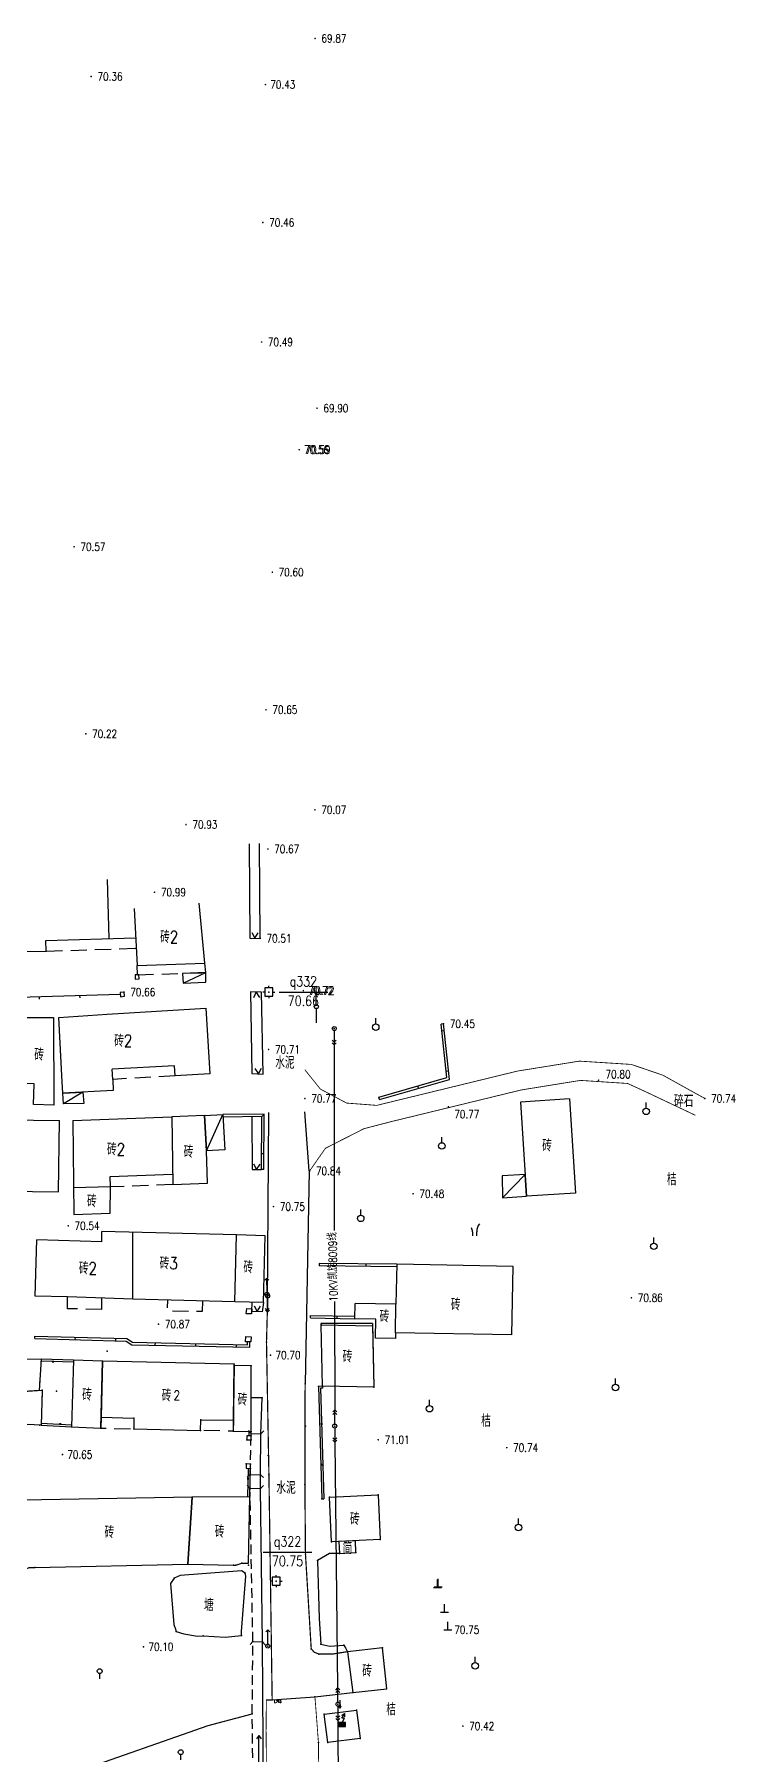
# Model space of a CAD drawing. Extents: x 10519 to 17598, y -625 to 2857.
# Drawn here: x 14121 to 14207.5, y 1171.6 to 1383.9 of the extents above; entities that cross this region are included whole.
import ezdxf
from ezdxf.enums import TextEntityAlignment as Align

# ---------------------------------------------------------------- set-up
doc = ezdxf.new("R2010")
doc.units = 0
doc.header["$MEASUREMENT"] = 0
for name, pattern in [('X2', [10, 8, -2]), ('X3', [5, 4, -1]), ('X31', [1.8, 1.2, -0.6]), ('X5', [3, 2, -1])]:
    doc.linetypes.add(name, pattern=pattern)
doc.layers.get('0').update_dxf_attribs({"linetype": 'CONTINUOUS'})
doc.layers.add('0000原地形', color=252, linetype='CONTINUOUS')
doc.layers.add('GCD', color=224, linetype='CONTINUOUS')
doc.styles.add('HZ', font='txt8.shx', dxfattribs={"width": 0.8, "bigfont": 'hz.shx'})
doc.styles.get("Standard").update_dxf_attribs({"font": 'txt8.shx', "width": 0.8, "bigfont": 'hz.shx'})
doc.styles.add('正等线体', font='txt8.shx', dxfattribs={"width": 0.8, "bigfont": 'hz.shx'})
doc.linetypes.add('10421', pattern='A,2,[150,AAA.SHX,S=1,R=0,X=0,Y=1],1e-11', length=2)
doc.linetypes.add('1161', pattern='A,0,[149,AAA.SHX,S=0.1,R=0,X=0,Y=0],-1.6', length=1.6)

# ---------------------------------------------------------------- blocks, each defined once
blk = doc.blocks.new('gc170')
at = {"linetype": 'Continuous'}
blk.add_circle((0, 0), 0.5, dxfattribs=at)
blk = doc.blocks.new('GC013A')
at = {"linetype": 'Continuous'}
blk.add_line((0.5, 0), (4, 0), dxfattribs=at)
at = {"linetype": 'Continuous', "flags": 128}
for points in [[(2.88, 0.5), (3.38, 0), (2.88, -0.5)], [(3.5, 0.5), (4, 0), (3.5, -0.5)]]:
    blk.add_lwpolyline(points, dxfattribs=at)
blk = doc.blocks.new('GC200')
at = {"linetype": 'Continuous', "const_width": 0.2, "flags": 128}
blk.add_lwpolyline([(-0.1, 0, 1), (0.1, 0, 1)], format="xyb", close=True, dxfattribs=at)
blk = doc.blocks.new('*U23')
at = {"linetype": 'Continuous'}
for points in [[(0.8, 1), (-0.8, 1), (0.8, 0)], [(-0.8, 0), (0.8, 0), (-0.8, 1)], [(0.8, 0), (-0.8, 0), (0, 0)]]:
    blk.add_solid(points, dxfattribs=at)
blk = doc.blocks.new('gc129')
at = {"linetype": 'Continuous', "flags": 128}
for points in [[(-0.8, 0), (0, 0), (0.8, 0), (0.8, 1), (-0.8, 1), (-0.8, 0)], [(-0.05, 2), (0.64, 3.2)], [(-0.05, 2.8), (0.64, 3.2)], [(0.58, 2), (-0.05, 2)], [(0, 1), (0.58, 2)], [(0.64, 2.4), (0.64, 3.2)]]:
    blk.add_lwpolyline(points, dxfattribs=at)
at = {"linetype": 'Continuous'}
blk.add_blockref('*U23', (0, 0), dxfattribs=at)
blk = doc.blocks.new('GC002')
at = {"const_width": 1}
blk.add_lwpolyline([(0, 0.5), (1, 0.5)], dxfattribs=at)
blk = doc.blocks.new('gc013b')
at = {"linetype": 'Continuous'}
blk.add_line((0.5, 0), (4, 0), dxfattribs=at)
at = {"linetype": 'Continuous', "flags": 128}
blk.add_lwpolyline([(3.5, 0.5), (4, 0), (3.5, -0.5)], dxfattribs=at)
blk = doc.blocks.new('GC111')
for p, q in [((-1, 0), (1, 0)), ((0, 0), (0, 2))]:
    blk.add_line(p, q)
blk = doc.blocks.new('gc259')
at = {"linetype": 'Continuous', "flags": 128}
for points in [[(-1, 0), (-1.5, 0)], [(-1, -1), (1, -1), (1, 1), (-1, 1), (-1, -1)], [(0, 1), (0, 1.5)], [(1, 0), (1.5, 0)], [(0, -1), (0, -1.5)]]:
    blk.add_lwpolyline(points, dxfattribs=at)
at = {"linetype": 'Continuous'}
blk.add_point((0, 0), dxfattribs=at)
blk = doc.blocks.new('gc232')
for p, q in [((0.5, 1), (0.5, -1)), ((0.5, -1), (0.19, -0.46)), ((0.5, -1), (0.81, -0.46))]:
    blk.add_line(p, q)
blk.add_circle((0, 0), 0.5)
blk = doc.blocks.new('gc013c')
at = {"linetype": 'Continuous'}
blk.add_line((0.5, 0), (4, 0), dxfattribs=at)
at = {"linetype": 'Continuous', "const_width": 0.15, "flags": 128}
blk.add_lwpolyline([(3.775, 0, 1), (3.925, 0, 1)], format="xyb", close=True, dxfattribs=at)
blk = doc.blocks.new('gc037')
for p, q in [((0, 0), (-1.39, 0.8)), ((-1.39, -0.8), (0, 0))]:
    blk.add_line(p, q)

msp = doc.modelspace()

# ---------------------------------------------------------------- linework, layer by layer
at = {"layer": '0000原地形', "linetype": 'Continuous'}
for p, q in [((14147.5, 1284.03), (14147.61, 1272.38)), ((14148.88, 1272.37), (14148.78, 1284.09)), ((14130.24, 1272.34), (14130.05, 1279.62)), ((14133.32, 1276.04), (14133.68, 1269.04)), ((14142.06, 1269.32), (14141.35, 1276.72)), ((14122.44, 1272.09), (14133.5, 1272.45)), ((14122.48, 1270.79), (14122.44, 1272.09)), ((14147.61, 1272.38), (14148.88, 1272.37)), ((14118.14, 1270.73), (14122.49, 1270.79)), ((14133.68, 1269.04), (14142.06, 1269.32)), ((14139.35, 1266.85, 70.24), (14142.17, 1268.14)), ((14149.02, 1265.74), (14147.67, 1265.78)), ((14147.68, 1265.78), (14147.83, 1255.69)), ((14149.23, 1255.61), (14149.02, 1265.74)), ((14151.2, 1265.75, 70.66), (14157.2, 1265.75, 70.66)), ((14121.64, 1264.88), (14121.63, 1265.18)), ((14126.64, 1265.03), (14126.63, 1265.33)), ((14129.99, 1263), (14142.18, 1263.74)), ((14142.18, 1263.74), (14142.65, 1255.65)), ((14124.04, 1262.59), (14129.99, 1263)), ((14124.45, 1254.65), (14124.04, 1262.59)), ((14171.5, 1261.82), (14171.2, 1261.79)), ((14158.01, 1259.24), (14158.01, 1236.3)), ((14171.59, 1260.94), (14171.29, 1260.91)), ((14138.31, 1256.65), (14130.6, 1256.22)), ((14130.67, 1254.97), (14130.74, 1253.6)), ((14142.65, 1255.65), (14138.38, 1255.4)), ((14172.12, 1255.97), (14171.82, 1255.93)), ((14124.53, 1253.26), (14124.45, 1254.65)), ((14130.74, 1253.6), (14124.53, 1253.26)), ((14126.98, 1253.39, 70.59), (14124.6, 1251.93, 70.75)), ((14163.58, 1252.5), (14163.5, 1252.78)), ((14168.39, 1253.87), (14168.31, 1254.16)), ((14142.25, 1246.14), (14144.26, 1250.62)), ((14149.36, 1250.68), (14149.06, 1250.38)), ((14187.03, 1252.55), (14181, 1252.17)), ((14181, 1252.17), (14181.74, 1240.54)), ((14187.03, 1252.55), (14187.77, 1240.92)), ((14125.74, 1249.9), (14125.86, 1238.3)), ((14137.98, 1250.36), (14138.08, 1241.99)), ((14147.83, 1250.36), (14147.9, 1243.83)), ((14142.35, 1242.16), (14142.25, 1246.14)), ((14149.33, 1245.78), (14149.03, 1245.78)), ((14130.35, 1242.99), (14138.04, 1243.26)), ((14130.39, 1241.69), (14130.35, 1242.99)), ((14138.08, 1241.99), (14142.35, 1242.16)), ((14147.9, 1243.83), (14149.02, 1243.85)), ((14149.32, 1243.84), (14149.02, 1243.85)), ((14178.72, 1243.06), (14178.72, 1243.06)), ((14181.57, 1243.21, 69.89), (14178.76, 1240.35, 69.73)), ((14130.35, 1238.47), (14130.39, 1241.69)), ((14187.77, 1240.92), (14181.74, 1240.54)), ((14129.35, 1234.9), (14129.35, 1236.2)), ((14133.14, 1227.84), (14133.15, 1236.1)), ((14121.11, 1228.19), (14121.32, 1235.17)), ((14129.35, 1234.9), (14121.32, 1235.17, 70.35)), ((14156.15, 1232.26), (14156.15, 1231.96)), ((14161.91, 1232.19), (14161.9, 1231.89)), ((14165.74, 1232.15, 72.21), (14165.61, 1227.21, 72.21)), ((14180.09, 1231.89, 72.21), (14165.74, 1232.15, 72.21)), ((14165.74, 1232.15), (14165.74, 1231.85)), ((14179.94, 1223.44, 72.21), (14180.08, 1231.87, 72.21)), ((14125.11, 1228.11), (14121.11, 1228.19)), ((14133.14, 1227.84), (14125.11, 1228.11)), ((14125.11, 1228.11), (14125.11, 1228.11)), ((14145.73, 1227.51), (14133.14, 1227.84)), ((14149.27, 1227.44), (14145.73, 1227.51)), ((14147.83, 1226.33), (14147.89, 1227.47)), ((14149.27, 1227.44), (14149.11, 1226.28)), ((14158.05, 1227.55), (14158.07, 1214.18)), ((14165.61, 1227.21, 72.21), (14160.58, 1227.3, 72.21)), ((14165.59, 1223.69, 72.21), (14165.61, 1227.21, 72.21)), ((14149.11, 1226.28), (14147.83, 1226.33)), ((14155.08, 1225.53), (14155.08, 1225.83)), ((14158.36, 1225.47), (14158.37, 1225.77)), ((14160.55, 1225.43), (14160.55, 1225.73)), ((14163.16, 1225.39, 72.21), (14160.55, 1225.43, 72.21)), ((14163.12, 1223.03, 72.21), (14163.16, 1225.39, 72.21)), ((14121.07, 1222.97), (14121.07, 1223.27)), ((14126.06, 1222.84), (14126.07, 1223.14)), ((14131.06, 1222.71), (14131.07, 1223.01)), ((14165.58, 1222.99, 72.21), (14163.12, 1223.03, 72.21)), ((14165.59, 1223.69, 72.21), (14165.58, 1222.99, 72.21)), ((14179.94, 1223.44, 72.21), (14165.59, 1223.69, 72.21)), ((14135.93, 1222.16), (14135.94, 1222.46)), ((14140.93, 1222.05), (14140.94, 1222.35)), ((14145.93, 1221.94), (14145.94, 1222.24)), ((14156.55, 1217.12), (14156.58, 1216.87)), ((14149.1, 1215.65), (14147.77, 1215.65)), ((14148.97, 1211.23), (14149.1, 1215.65)), ((14147.76, 1211.26), (14148.97, 1211.23)), ((14148.92, 1206.17), (14148.97, 1211.23)), ((14148.97, 1211.23), (14149.32, 1211.58)), ((14158.09, 1210.18), (14158.43, 1179.85)), ((14147.64, 1206.2), (14148.92, 1206.17)), ((14148.92, 1206.17), (14149.27, 1205.81)), ((14148.93, 1204.49), (14148.92, 1206.17)), ((14147.61, 1204.52), (14148.93, 1204.49)), ((14148.93, 1204.49), (14149.28, 1204.85)), ((14149.14, 1185.53), (14148.93, 1204.49)), ((14156.48, 1203.19), (14156.73, 1203.19)), ((14149.25, 1196.62, 70.75), (14155.25, 1196.62, 70.75)), ((14138.26, 1193.42), (14137.82, 1192.75)), ((14139, 1193.72), (14138.26, 1193.42)), ((14141.72, 1193.96), (14139, 1193.72)), ((14146.56, 1194.32), (14141.72, 1193.96)), ((14147, 1194.04), (14146.56, 1194.32)), ((14146.56, 1186.82), (14147.1, 1193.67)), ((14147.1, 1193.67), (14147, 1194.04)), ((14137.82, 1192.75), (14138.23, 1187.69)), ((14138.23, 1187.69), (14138.43, 1187.11)), ((14138.43, 1187.11), (14138.52, 1186.81)), ((14138.52, 1186.81), (14139.44, 1186.52)), ((14146.56, 1186.33), (14146.56, 1186.82)), ((14139.44, 1186.52), (14141.15, 1186.26)), ((14141.15, 1186.26), (14141.85, 1186.28)), ((14141.85, 1186.28), (14144.53, 1186.13)), ((14144.53, 1186.13), (14146.56, 1186.33)), ((14147.62, 1185.21), (14147.97, 1185.57)), ((14147.97, 1185.57), (14149.14, 1185.53)), ((14149.14, 1185.53), (14149.49, 1185.18)), ((14149.61, 1131.36), (14149.14, 1185.53)), ((14142.46, 1175.22, 69.72), (14147.89, 1176.65, 69.72)), ((14125.78, 1169.39, 69.72), (14142.46, 1175.22, 69.72)), ((14158.46, 1175.85), (14158.53, 1151.53))]:
    msp.add_line(p, q, dxfattribs=at)
at = {"layer": '0000原地形', "linetype": 'X5'}
for p, q in [((14122.49, 1270.79), (14133.57, 1271.15)), ((14133.72, 1267.87), (14142.09, 1268.14)), ((14138.38, 1255.4), (14130.67, 1254.97))]:
    msp.add_line(p, q, dxfattribs=at)
at = {"layer": '0000原地形'}
for p, q in [((14163.13, 1261.81), (14163.13, 1262.51)), ((14196.51, 1251.42), (14196.51, 1252.12)), ((14171.29, 1247.15), (14171.29, 1247.85)), ((14161.28, 1238.21), (14161.28, 1238.91)), ((14175.08, 1236.14), (14175.08, 1235.64)), ((14175.58, 1236.14), (14175.58, 1235.64)), ((14197.45, 1234.76), (14197.45, 1235.46)), ((14192.71, 1217.34), (14192.71, 1218.04)), ((14169.76, 1214.72), (14169.76, 1215.42)), ((14180.75, 1200.05), (14180.75, 1200.75)), ((14175.41, 1182.98), (14175.41, 1183.68)), ((14129.07, 1180.98), (14129.07, 1181.63)), ((14148.69, 1173.99), (14148.4, 1173.58)), ((14148.69, 1170.49), (14148.69, 1173.99)), ((14148.69, 1173.99), (14148.98, 1173.58)), ((14139.07, 1170.98), (14139.07, 1171.63))]:
    msp.add_line(p, q, dxfattribs=at)
at = {"layer": '0000原地形', "linetype": 'Continuous', "extrusion": (0.055668, 0.998449, 0)}
msp.add_line((14147.83, 1255.69), (14149.23, 1255.61, 70.76), dxfattribs=at)
at = {"layer": '0000原地形', "linetype": 'X31'}
for p, q in [((14147.76, 1211.26), (14147.42, 1211.62)), ((14147.64, 1206.2), (14147.76, 1211.26)), ((14147.28, 1205.85), (14147.64, 1206.2)), ((14147.61, 1204.52), (14147.25, 1204.87)), ((14147.97, 1185.57), (14147.61, 1204.52)), ((14147.89, 1176.65), (14147.97, 1185.57)), ((14148.32, 1142.42), (14147.89, 1176.65))]:
    msp.add_line(p, q, dxfattribs=at)
at = {"layer": '0000原地形', "linetype": '10421'}
for p, q in [((14157.42, 1196.45, 72.04), (14155.94, 1195.6, 72.04)), ((14155.94, 1195.6, 72.04), (14156.14, 1188.42, 72.04)), ((14158.65, 1196.45, 72.04), (14157.42, 1196.45, 72.04)), ((14156.14, 1188.42, 72.04), (14156.37, 1185.25, 72.04)), ((14156.37, 1185.25, 72.04), (14157.46, 1185.02, 72.04)), ((14157.46, 1185.02, 72.04), (14159.19, 1185.13, 72.04)), ((14159.19, 1185.13, 72.04), (14159.4, 1184.79, 72.04)), ((14159.4, 1184.79, 72.04), (14159.63, 1184.33, 72.04))]:
    msp.add_line(p, q, dxfattribs=at)
at = {"layer": '0000原地形', "linetype": '1161'}
for p, q in [((14149.63, 1178.39, 70.71), (14150.35, 1178.39, 70.71)), ((14150.35, 1178.39, 70.71), (14155.63, 1178.77, 70.71)), ((14155.63, 1178.77, 70.71), (14160.29, 1179.31, 70.71))]:
    msp.add_line(p, q, dxfattribs=at)
at = {"layer": '0000原地形', "linetype": 'Continuous', "flags": 128}
for points in [[(14118.14, 1270.73), (14117.69, 1270.68), (14117.69, 1265.06), (14131.61, 1265.47)], [(14107.11, 1262.44), (14119.37, 1262.61), (14123.36, 1262.59)], [(14123.36, 1262.59), (14123.4, 1251.79), (14120.9, 1251.87), (14120.98, 1254.41), (14119.4, 1254.46), (14107.17, 1254.43), (14107.11, 1262.44)], [(14163.5, 1252.78), (14171.9, 1255.18), (14171.2, 1261.79)], [(14163.58, 1252.5), (14172.23, 1254.96), (14171.5, 1261.82)], [(14130.67, 1254.97), (14130.6, 1256.22)], [(14138.38, 1255.4), (14138.31, 1256.65)], [(14142, 1250.49), (14137.98, 1250.36)], [(14142, 1250.49), (14142.25, 1246.14)], [(14149.32, 1243.84), (14149.36, 1250.68), (14144.26, 1250.62)], [(14149.79, 1227.57), (14149.93, 1250.88)], [(14105.55, 1250.12), (14117.69, 1249.99), (14124.12, 1249.89)], [(14123.98, 1241.07), (14124.12, 1249.89)], [(14125.74, 1249.9), (14137.98, 1250.36)], [(14149.02, 1243.85), (14149.06, 1250.38), (14144.28, 1250.32)], [(14154.92, 1243.66), (14154.42, 1217.37)], [(14105.45, 1241.3), (14117.58, 1241.17), (14123.98, 1241.07)], [(14130.39, 1241.69), (14125.83, 1241.58)], [(14125.86, 1238.3), (14130.35, 1238.47)], [(14149.48, 1235.67), (14145.95, 1235.77), (14129.35, 1236.2)], [(14145.73, 1227.51), (14145.95, 1235.77)], [(14149.27, 1227.44), (14149.48, 1235.67)], [(14165.74, 1232.15), (14156.15, 1232.26)], [(14165.74, 1231.85), (14156.15, 1231.96)], [(14160.55, 1225.43), (14160.58, 1227.3)], [(14155.08, 1225.83), (14160.55, 1225.73)], [(14155.08, 1225.53), (14160.55, 1225.43)], [(14165.6, 1226.51), (14165.6, 1226.51)], [(14121.07, 1223.27), (14132.4, 1222.97), (14133.13, 1222.52), (14147.3, 1222.21), (14147.3, 1222.57)], [(14121.07, 1222.97), (14132.32, 1222.67), (14133.04, 1222.22), (14147.59, 1221.9), (14147.6, 1222.57)], [(14162.75, 1224.83), (14156.37, 1224.83)], [(14162.75, 1224.83), (14162.9, 1217.03)]]:
    msp.add_lwpolyline(points, dxfattribs=at)
for points, elevation in [([(14133.95, 1267.39), (14133.91, 1267.87), (14133.43, 1267.86), (14133.45, 1267.35)], 70.31), ([(14139.35, 1266.85), (14142.16, 1266.95), (14142.17, 1268.14), (14139.3, 1268.05)], 70.24), ([(14132.11, 1265.23), (14132.07, 1265.74), (14131.59, 1265.68), (14131.63, 1265.17)], 70.31), ([(14126.98, 1253.39), (14127.09, 1251.98), (14124.6, 1251.93), (14124.53, 1253.26)], 70.59), ([(14144.51, 1246.27), (14142.25, 1246.14), (14142, 1250.49), (14144.26, 1250.62)], 70.44), ([(14181.57, 1243.21), (14178.72, 1243.06), (14178.76, 1240.35), (14181.74, 1240.54)], 69.89), ([(14147.85, 1226.65), (14147.81, 1226.01), (14147.16, 1226.03), (14147.21, 1226.67)], 70.82), ([(14147.75, 1223.21), (14147.71, 1222.56), (14147.07, 1222.58), (14147.11, 1223.23)], 70.87), ([(14156.38, 1224.69), (14162.74, 1224.55), (14162.91, 1216.98), (14156.55, 1217.12)], 73.99), ([(14121.86, 1220.42), (14121.6, 1216.57), (14119.05, 1216.4), (14119.41, 1220.49)], 72.9), ([(14129.42, 1220.2), (14125.82, 1220.3), (14125.58, 1212.1), (14129.21, 1211.92)], 72.16), ([(14121.97, 1216.6), (14121.84, 1212.28), (14115.74, 1212.58), (14115.99, 1216.18)], 71.99), ([(14147.23, 1210.49), (14147.75, 1210.48), (14147.76, 1210.98), (14147.24, 1210.99)], 72.78), ([(14147.66, 1206.95), (14147.67, 1207.48), (14147.16, 1207.5), (14147.14, 1206.97)], 72.19), ([(14119.59, 1203.03), (14119.64, 1194.41), (14120.38, 1194.71), (14121.08, 1194.74), (14139.96, 1195.15), (14140.49, 1203.39)], 73.36), ([(14147.43, 1195.26), (14147.58, 1203.45), (14140.49, 1203.39), (14139.96, 1195.15), (14145.59, 1195), (14145.87, 1195.02), (14146.62, 1195.26)], 72.61), ([(14157.44, 1203.4), (14163.42, 1203.69), (14163.67, 1198.16), (14157.67, 1197.88)], 74.74), ([(14158.59, 1197.92), (14158.65, 1196.45), (14160.69, 1196.56), (14160.62, 1198.02)], 72.04), ([(14163.96, 1184.8), (14159.63, 1184.33), (14160.29, 1179.31), (14164.51, 1179.76)], 72.02), ([(14160.77, 1177.11), (14161.19, 1173.6), (14157.2, 1173.11), (14156.77, 1176.62)], 73.57)]:
    msp.add_lwpolyline(points, close=True, dxfattribs=dict(at, elevation=elevation))
at = {"layer": '0000原地形', "linetype": 'X5', "flags": 128}
for points in [[(14133.72, 1267.87), (14133.68, 1269.04)], [(14142.17, 1268.14), (14142.06, 1269.32)], [(14138.08, 1241.99), (14130.39, 1241.69)], [(14125.08, 1226.65), (14125.11, 1228.11)], [(14129.34, 1226.57), (14129.34, 1227.97)], [(14141.74, 1227.62), (14141.71, 1226.3), (14137.43, 1226.39), (14137.46, 1227.73)], [(14129.34, 1226.57), (14125.08, 1226.65)], [(14129.24, 1213.28), (14129.21, 1211.92), (14133.27, 1211.83)], [(14145.56, 1212.89), (14145.54, 1211.53), (14141.52, 1211.63)]]:
    msp.add_lwpolyline(points, dxfattribs=at)
at = {"layer": '0000原地形', "linetype": 'X3', "const_width": 0.1, "flags": 128}
for points in [[(14203.74, 1252.61), (14198.57, 1255.48), (14194.67, 1256.81), (14188.27, 1257.22), (14180.62, 1255.99), (14180.62, 1255.99), (14163.39, 1251.79), (14163.36, 1251.75), (14159.54, 1252.04), (14156.3, 1253.77), (14154.38, 1256.16)], [(14202.58, 1250.53), (14196.46, 1253.43), (14194.21, 1254.46), (14188.39, 1254.84), (14181.09, 1253.66), (14164.99, 1249.74), (14161.68, 1248.88), (14161.68, 1248.88), (14156.92, 1246.46), (14154.97, 1243.66), (14154.97, 1243.66)]]:
    msp.add_lwpolyline(points, dxfattribs=at)
at = {"layer": '0000原地形', "linetype": '1161', "flags": 128}
msp.add_lwpolyline([(14154.92, 1243.66), (14154.39, 1250.94)], dxfattribs=at)
at = {"layer": '0000原地形', "linetype": 'Continuous', "flags": 128}
for points, const_width, elevation in [([(14150.35, 1178.39), (14149.95, 1206.17), (14149.65, 1222.54), (14149.79, 1227.57)], 0.15, 70.71), ([(14159.63, 1184.33), (14157.86, 1184.05), (14156.12, 1184.04), (14155.53, 1184.27), (14155.17, 1184.7), (14154.46, 1196.36), (14154.39, 1204.98), (14154.39, 1212.17), (14154.42, 1217.37)], 0.15, 72.99), ([(14157.24, 990.4), (14157.11, 991.8), (14157.04, 1001.88), (14156.93, 1013.71), (14156.81, 1020.87), (14156.79, 1030.14), (14156.59, 1060.86), (14156.46, 1078.49), (14156.48, 1099.99), (14156.42, 1112.31), (14156.25, 1150.05), (14156.06, 1173.13), (14155.63, 1178.77)], 0.1, 70.76)]:
    msp.add_lwpolyline(points, dxfattribs=dict(at, const_width=const_width, elevation=elevation))
for points, elevation in [([(14125.81, 1220.05), (14121.84, 1220.17)], 72.16), ([(14125.82, 1220.3), (14121.86, 1220.42)], 72.16), ([(14156.55, 1217.12), (14156.06, 1217.06), (14156.48, 1203.19)], 73.51), ([(14156.58, 1216.87), (14156.32, 1216.84), (14156.73, 1203.19)], 73.51), ([(14121.84, 1212.28), (14125.58, 1212.1)], 71.99), ([(14121.85, 1212.53), (14125.58, 1212.35)], 71.99), ([(14147.51, 1210.99), (14147.52, 1211.5)], 72.78), ([(14147.76, 1210.98), (14147.77, 1211.5)], 72.78), ([(14147.33, 1203.45), (14147.41, 1206.96)], 72.61), ([(14147.58, 1203.45), (14147.66, 1206.95)], 72.61), ([(14145.59, 1195), (14145.87, 1195.02), (14146.62, 1195.26), (14147.43, 1195.26)], 73.36)]:
    msp.add_lwpolyline(points, dxfattribs=dict(at, elevation=elevation))
for points in [[(14145.68, 1219.8), (14129.42, 1220.2), (14129.24, 1213.28), (14133.29, 1213.17), (14133.27, 1211.83), (14141.52, 1211.63), (14141.56, 1212.96), (14145.56, 1212.89)], [(14145.54, 1211.53), (14147.77, 1211.5), (14147.77, 1219.6), (14145.68, 1219.67)]]:
    msp.add_lwpolyline(points, close=True, dxfattribs=at)
at = {"layer": '0000原地形', "linetype": 'X2', "const_width": 0.1, "elevation": 70.71, "flags": 128}
msp.add_lwpolyline([(14149.63, 1178.39), (14149.6, 1174.59), (14149.79, 1153.51), (14150.01, 1140.17), (14150.34, 1112.29), (14150.64, 1096.49), (14150.64, 1076.58), (14150.81, 1047.68), (14150.81, 999.47), (14150.81, 991.48), (14150.8, 989.49)], dxfattribs=at)
at = {"layer": '0000原地形'}
for centre in [(14163.13, 1261.41), (14196.51, 1251.02), (14171.29, 1246.75), (14161.28, 1237.81), (14197.45, 1234.36), (14192.71, 1216.94), (14169.76, 1214.32), (14180.75, 1199.65), (14175.41, 1182.58)]:
    msp.add_circle(centre, 0.4, dxfattribs=at)
for centre, radius, start, end in [((14173.87, 1236.05), 1.22, 4.3743, 29.0242), ((14177.04, 1236.2), 1.45, 139.3312, 182.0887)]:
    msp.add_arc(centre, radius, start, end, dxfattribs=at)
for centre in [(14129.07, 1181.93), (14139.07, 1171.93)]:
    msp.add_ellipse(centre, major_axis=(-0.212, 0.212), ratio=1, start_param=3.926991, end_param=10.210176, dxfattribs=at)
at = {"layer": '0000原地形', "linetype": 'Continuous'}
for p in [(14149.95, 1265.75, 70.66), (14158.01, 1261.24, 71.18), (14149.79, 1228.24, 71.27), (14149.79, 1227.57, 70.72), (14156.38, 1224.74, 72.15), (14156.38, 1224.69, 73.99), (14129.98, 1221.42, 70.51), (14149.65, 1222.54, 70.78), (14150.16, 1220.93, 70.7), (14121.84, 1220.15, 72.9), (14129.42, 1220.2, 73.66), (14145.68, 1219.8, 71.82), (14145.68, 1219.67, 71.81), (14147.77, 1219.6, 71.98), (14121.67, 1217.63, 72.5), (14121.97, 1216.6, 71.99), (14154.42, 1217.37, 70.72), (14156.06, 1217.06, 72.3), (14156.55, 1217.12, 73.51), (14162.91, 1216.98, 73.95), (14121.95, 1215.82, 72.41), (14123.74, 1216.48, 70.76), (14149.1, 1215.65, 70.64), (14121.7, 1212.3, 72.34), (14133.29, 1213.17, 73.77), (14141.56, 1212.96, 73.35), (14125.58, 1212.1, 72.95), (14129.21, 1211.92, 74.05), (14133.27, 1211.83, 73.69), (14141.52, 1211.63, 73.9), (14145.54, 1211.53, 73.76), (14147.23, 1210.49, 72.78), (14147.75, 1210.48, 72.5), (14147.77, 1211.5, 72.33), (14147.77, 1210.98, 72.24), (14148.97, 1211.23, 70.55), (14154.47, 1212.17, 70.73), (14158.07, 1212.18, 74.32), (14124.47, 1208.65, 70.65), (14149.86, 1208.55, 70.65), (14147.16, 1207.5, 72.93), (14147.66, 1206.95, 72.19), (14147.67, 1207.48, 72.19), (14148.92, 1206.17, 70.54), (14149.95, 1206.17, 70.68), (14148.93, 1204.49, 70.56), (14154.39, 1204.98, 70.71), (14140.49, 1203.39, 72.03), (14147.58, 1203.45, 72.82), (14156.48, 1203.19, 72.24), (14157.44, 1203.4, 74.74), (14163.42, 1203.69, 73.98), (14157.67, 1197.88, 73.35), (14163.67, 1198.16, 74.21), (14154.46, 1196.36, 70.71), (14155.94, 1195.6, 70.69), (14158.65, 1196.45, 72.04), (14160.69, 1196.56, 72.03), (14121.08, 1194.74, 73.41), (14138.26, 1193.42, 70.21), (14139.96, 1195.15, 72.38), (14145.59, 1195, 72.66), (14145.87, 1195.02, 72.72), (14146.62, 1195.26, 72.67), (14147, 1194.04, 71.13), (14147.43, 1195.03, 72.61), (14150.85, 1193.04, 70.75), (14170.83, 1192.34, 71.31), (14138.52, 1186.81, 70.13), (14134.48, 1184.94, 70.1), (14141.85, 1186.28, 70.12), (14146.56, 1186.33, 70.38), (14147.97, 1185.57, 70.62), (14149.14, 1185.53, 70.65), (14149.81, 1185.02, 72.22), (14155.17, 1184.7, 70.77), (14156.37, 1185.25, 70.64), (14159.19, 1185.13, 70.52), (14163.95, 1184.82, 73.39), (14163.96, 1184.8, 72.02), (14156.12, 1184.04, 70.76), (14159.63, 1184.33, 72.99), (14150.35, 1178.39, 70.71), (14155.63, 1178.77, 70.84), (14160.29, 1179.31, 73.34), (14147.89, 1176.65, 70.63), (14156.77, 1176.62, 73.27), (14158.46, 1177.85, 71.55), (14160.77, 1177.11, 73.57), (14156.06, 1173.13, 70.64), (14157.2, 1173.11, 71.51), (14161.19, 1173.6, 71.6)]:
    msp.add_point(p, dxfattribs=at)

# ---------------------------------------------------------------- block references
for name, p, xscale, yscale, zscale, rotation in [('gc037', (14148.21, 1272.38), 0.4999999999999938, 0.4999999999999938, 0.4999999999999938, 268.4795074058331), ('gc037', (14148.39, 1265.76), 0.4999999999999405, 0.4999999999999405, 0.4999999999999405, 93.17776952973672), ('gc013c', (14155.8, 1263.95), 0.4999999999998865, 0.4999999999998865, 0.4999999999998865, 90.38440304315996), ('gc013c', (14155.8, 1263.95), 0.4999999999999195, 0.4999999999999195, 0.4999999999999195, 269.9543893674064), ('gc037', (14148.66, 1255.64, 42.26), 0.4999999999999532, 0.4999999999999532, 0.4999999999999532, 273.7165102460212), ('gc037', (14148.43, 1243.84), 0.4999999999999267, 0.4999999999999267, 0.4999999999999267, 267.2004694085942), ('gc013b', (14149.72, 1228.43), 0.5000000000000159, 0.5000000000000159, 0.5000000000000159, 90.38779389364956), ('gc013b', (14149.72, 1228.43), 0.4999999999998991, 0.4999999999998991, 0.4999999999998991, 269.9918368877549), ('gc037', (14148.51, 1226.3), 0.4999999999999523, 0.4999999999999523, 0.4999999999999523, 269.2241009900266), ('gc232', (14158.46, 1177.85, 71.55), 0.4999999999983416, 0.5, 0.5, 2.601921496608246)]:
    msp.add_blockref(name, p, dxfattribs=dict(at, xscale=xscale, yscale=yscale, zscale=zscale, rotation=rotation))
at = {"layer": '0000原地形', "linetype": 'Continuous', "xscale": 0.5, "yscale": 0.5}
for name, p in [('gc259', (14149.95, 1265.75, 70.66)), ('gc170', (14158.01, 1261.24)), ('gc170', (14149.79, 1228.24)), ('gc170', (14158.07, 1212.18)), ('gc259', (14150.85, 1193.04, 70.75)), ('GC111', (14170.83, 1192.34, 71.31)), ('gc170', (14149.81, 1185.02)), ('gc129', (14158.98, 1175.11))]:
    msp.add_blockref(name, p, dxfattribs=at)
at = {"layer": '0000原地形', "linetype": 'Continuous', "xscale": 0.5, "yscale": 0.5, "zscale": 0.5}
for name, p in [('gc170', (14155.8, 1263.95, 70.63)), ('gc170', (14149.72, 1228.43, 70.83)), ('GC111', (14170.74, 1192.26, 70.74)), ('GC111', (14171.62, 1189.21, 70.68)), ('GC111', (14172.04, 1187.03, 70.75))]:
    msp.add_blockref(name, p, dxfattribs=at)
at = {"layer": '0000原地形', "linetype": 'Continuous'}
for name, p, xscale, yscale, rotation in [('GC013A', (14158.01, 1261.24), 0.4999999999816765, 0.5, 270.0681235624428), ('gc013b', (14149.79, 1228.24), 0.5000000000245851, 0.5, 270.0273187967024), ('GC002', (14123.44, 1220.25), 0.2499999999881054, 0.25, 178.3256562971413), ('GC002', (14124.09, 1212.3), 0.2500000000141486, 0.25, 357.1816168086773), ('GC002', (14156.32, 1212.55), 0.2500000001420014, 0.25, 271.7456640198102), ('GC013A', (14158.07, 1212.18), 0.4999999999816765, 0.5, 90.06812356244278), ('GC002', (14147.64, 1211.29), 0.2500000002240976, 0.25, 88.75395548275766), ('GC013A', (14158.07, 1212.18), 0.5000000000552972, 0.5, 270.6483615667805), ('GC002', (14147.5, 1205.55), 0.250000000031982, 0.25, 88.74968043651765), ('GC002', (14156.47, 1207.55), 0.2500000001420014, 0.25, 271.7456640198102), ('gc013b', (14149.81, 1185.02), 0.5000000000245851, 0.5, 90.02731879670249), ('GC013A', (14158.46, 1177.85), 0.5000000000552972, 0.5, 90.64836156678044), ('GC013A', (14158.46, 1177.85), 0.500000000074509, 0.5, 270.1634132978278)]:
    msp.add_blockref(name, p, dxfattribs=dict(at, xscale=xscale, yscale=yscale, rotation=rotation))
at = {"layer": 'GCD', "linetype": 'Continuous', "xscale": 0.5, "yscale": 0.5}
for p in [(14155.65, 1383.44, 69.87), (14128.01, 1378.74, 70.36), (14149.2, 1360.72, 70.46), (14149.05, 1345.97, 70.49), (14155.88, 1337.8, 69.9), (14153.69, 1332.68, 70.59), (14125.91, 1320.7, 70.57), (14150.37, 1317.56, 70.6), (14149.59, 1300.59, 70.65), (14127.35, 1297.61, -0.34), (14155.63, 1288.24, 70.07), (14139.72, 1286.41, 70.92), (14149.83, 1283.4, 70.67), (14135.84, 1278.06, 70.99), (14148.88, 1272.37, 70.51), (14132.07, 1265.74, 70.66), (14154.2, 1265.92, 70.72), (14171.5, 1261.82, 70.45), (14149.91, 1258.66, 70.7), (14190.63, 1254.86, 70.8), (14154.39, 1252.6, 70.77), (14203.74, 1252.61, 70.74), (14172.1, 1251.58, 70.77), (14154.97, 1243.66, 70.84), (14167.74, 1240.85, 70.48), (14150.51, 1239.26, 70.75), (14125.19, 1236.89, 70.54), (14194.68, 1228.01, 70.86), (14136.33, 1224.75, 70.87), (14163.44, 1210.49, 71), (14179.3, 1209.51, 70.74), (14172.04, 1187.03, 70.75), (14173.89, 1175.15, 70.42)]:
    msp.add_blockref('GC200', p, dxfattribs=at)
at = {"layer": 'GCD', "linetype": 'Continuous'}
ref = msp.add_blockref('GC200', (14149.52, 1377.74, 70.43), dxfattribs=dict(at, xscale=0.5, yscale=0.5, zscale=0.5))
ref.add_attrib('height', '70.43', dxfattribs={"linetype": 'Continuous', "height": 1, "style": 'HZ', "width": 0.8}).set_placement((14150.12, 1377.74, 70.43), align=Align.MIDDLE_LEFT)
ref = msp.add_blockref('GC200', (14153.69, 1332.68, 70.56), dxfattribs=dict(at, xscale=0.5, yscale=0.5, zscale=0.5))
ref.add_attrib('height', '70.56', dxfattribs={"linetype": 'Continuous', "height": 1, "style": 'HZ', "width": 0.8}).set_placement((14154.29, 1332.68, 70.56), align=Align.MIDDLE_LEFT)
ref = msp.add_blockref('GC200', (14154.2, 1265.92, 70.72), dxfattribs=dict(at, xscale=0.5, yscale=0.5, zscale=0.5))
ref.add_attrib('height', '70.72', dxfattribs={"linetype": 'Continuous', "height": 1, "style": 'HZ', "width": 0.8}).set_placement((14154.8, 1265.92, 70.72), align=Align.MIDDLE_LEFT)
ref = msp.add_blockref('GC200', (14150.16, 1220.93, 70.7), dxfattribs=dict(at, xscale=0.5, yscale=0.5, zscale=0.5))
ref.add_attrib('height', '70.70', dxfattribs={"linetype": 'Continuous', "height": 1, "style": '正等线体', "width": 0.8}).set_placement((14150.76, 1220.93, 70.7), align=Align.MIDDLE_LEFT)
ref = msp.add_blockref('GC200', (14124.47, 1208.65, 70.65), dxfattribs=dict(at, xscale=0.5, yscale=0.5, zscale=0.5))
ref.add_attrib('height', '70.65', dxfattribs={"linetype": 'Continuous', "height": 1, "style": '正等线体', "width": 0.8}).set_placement((14125.07, 1208.65, 70.65), align=Align.MIDDLE_LEFT)
ref = msp.add_blockref('GC200', (14134.48, 1184.94, 70.1), dxfattribs=dict(at, xscale=0.5, yscale=0.5, zscale=0.5))
ref.add_attrib('height', '70.10', dxfattribs={"linetype": 'Continuous', "height": 1, "style": '正等线体', "width": 0.8}).set_placement((14135.08, 1184.94, 70.1), align=Align.MIDDLE_LEFT)

# ---------------------------------------------------------------- texts
at = {"layer": '0000原地形', "linetype": 'Continuous', "width": 0.8}
for s, height, p in [('砖2', 1.5, (14137.64, 1272.61)), ('q332', 1.25, (14154.2, 1266.85, 70.66)), ('70.66', 1.25, (14154.2, 1264.65, 70.66)), ('砖2', 1.5, (14131.97, 1259.8)), ('砖', 1.5, (14121.6, 1258.09)), ('水泥', 1.5, (14151.92, 1257.11)), ('碎石', 1.5, (14201.14, 1252.37)), ('砖2', 1.5, (14131.08, 1246.41)), ('砖', 1.5, (14140.03, 1246.11)), ('砖', 1.5, (14184.27, 1246.88)), ('桔', 1.5, (14199.66, 1242.71)), ('砖', 1.5, (14128.1, 1240.02)), ('砖2', 1.5, (14127.61, 1231.72)), ('砖3', 1.5, (14137.58, 1232.35)), ('砖', 1.5, (14147.4, 1231.85)), ('砖', 1.5, (14173, 1227.25)), ('砖', 1.5, (14164.21, 1225.79)), ('砖', 1.5, (14159.64, 1220.84)), ('砖', 1.5, (14127.51, 1216.12)), ('砖', 1.5, (14146.69, 1215.53)), ('桔', 1.5, (14176.74, 1212.91)), ('水泥', 1.5, (14152.06, 1204.64)), ('砖', 1.5, (14130.26, 1199.15)), ('砖', 1.5, (14143.87, 1199.22)), ('砖', 1.5, (14160.55, 1200.78)), ('q322', 1.25, (14152.25, 1197.72, 70.75)), ('简', 1.5, (14159.65, 1197.21)), ('70.75', 1.25, (14152.25, 1195.52, 70.75)), ('塘', 1.5, (14142.53, 1190.18)), ('砖', 1.5, (14162.07, 1182.05)), ('桔', 1.5, (14165.03, 1177.3))]:
    msp.add_text(s, height=height, dxfattribs=at).set_placement(p, align=Align.MIDDLE)
msp.add_text('10KV凯旋8009线', height=1, rotation=90.9493, dxfattribs=at).set_placement((14158.73, 1227.55), align=Align.BOTTOM_LEFT)
msp.add_text('砖', height=1.5, dxfattribs=at).set_placement((14137.92, 1215.96), align=Align.MIDDLE_RIGHT)
msp.add_text('2', height=1.2, dxfattribs=at).set_placement((14138.17, 1215.96), align=Align.MIDDLE_LEFT)
msp.add_text('L743', height=0.3, rotation=1.3493, dxfattribs=at).set_placement((14150.61, 1178.02, 70.71))
at = {"layer": 'GCD', "linetype": 'Continuous', "width": 0.8}
for s, p in [('69.87', (14157.98, 1383.44)), ('70.36', (14130.34, 1378.74)), ('70.46', (14151.53, 1360.72)), ('70.49', (14151.37, 1345.97)), ('69.90', (14158.21, 1337.8)), ('70.59', (14156.02, 1332.68)), ('70.57', (14128.23, 1320.7)), ('70.60', (14152.69, 1317.56)), ('70.65', (14151.92, 1300.59)), ('70.22', (14129.67, 1297.61, -70.56)), ('70.07', (14157.96, 1288.24)), ('70.93', (14142.05, 1286.41)), ('70.67', (14152.15, 1283.4)), ('70.99', (14138.17, 1278.06)), ('70.51', (14151.2, 1272.37)), ('70.66', (14134.39, 1265.74)), ('70.72', (14156.52, 1265.92)), ('70.45', (14173.82, 1261.82)), ('70.71', (14152.24, 1258.66)), ('70.80', (14193.04, 1255.59)), ('70.77', (14156.72, 1252.6)), ('70.74', (14206.06, 1252.61)), ('70.77', (14174.37, 1250.66)), ('70.84', (14157.3, 1243.66)), ('70.48', (14170.06, 1240.85)), ('70.75', (14152.84, 1239.26)), ('70.54', (14127.51, 1236.89)), ('70.86', (14197.01, 1228.01)), ('70.87', (14138.65, 1224.75)), ('71.01', (14165.77, 1210.49)), ('70.74', (14181.62, 1209.51)), ('70.75', (14174.37, 1187.03)), ('70.42', (14176.21, 1175.15))]:
    msp.add_text(s, height=1, dxfattribs=at).set_placement(p, align=Align.MIDDLE)

doc.saveas('drawing.dxf')
